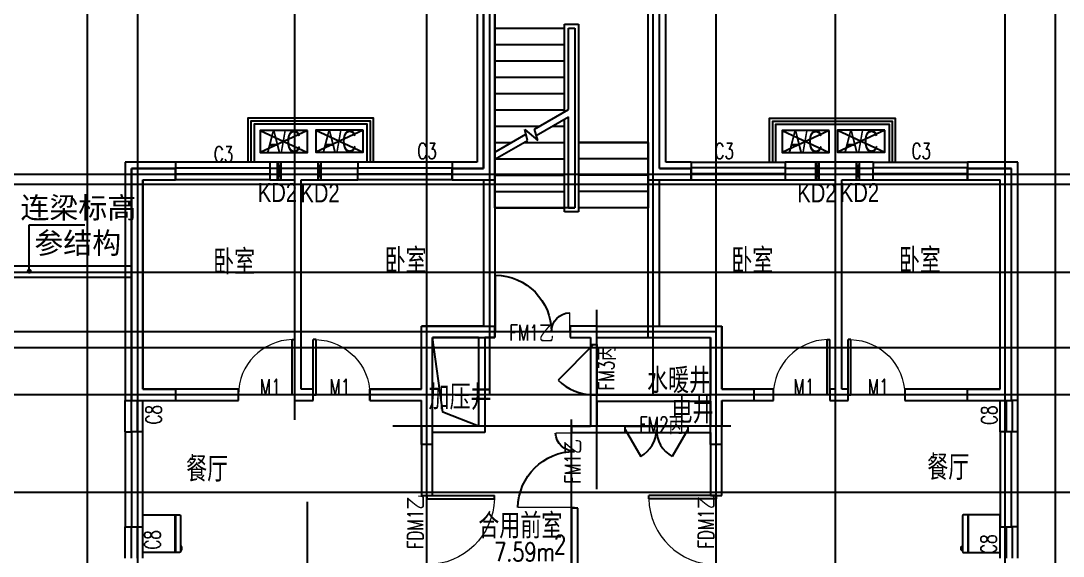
# Model space of a CAD drawing. Header units: metres. Extents: x -2059701 to -1976317, y -1316185 to -1264697.
# Drawn here: x -2030370 to -2013789, y -1291591 to -1283081 of the extents above; entities that cross this region are included whole.
import ezdxf
from ezdxf.enums import TextEntityAlignment as Align

# ---------------------------------------------------------------- set-up
doc = ezdxf.new("R2010")
doc.units = ezdxf.units.M
for name, color, linetype in [('A-ANNO-IDEN-TEXT', 7, 'Continuous'), ('A-ANNO-TEXT', 7, 'Continuous'), ('A-FLOR-IDEN', 7, 'Continuous'), ('A-FLOR-SPCL', 7, 'Continuous'), ('A-栏杆百叶', 7, 'Continuous'), ('DIM_LEAD', 7, 'Continuous'), ('DOTE', 7, 'Continuous'), ('PUB_TEXT', 7, 'Continuous'), ('STAIR', 7, 'Continuous'), ('SURFACE', 7, 'Continuous'), ('WALL', 7, 'Continuous'), ('WINDOW', 7, 'Continuous'), ('门窗编号', 7, 'Continuous')]:
    doc.layers.add(name, color=color, linetype=linetype)
doc.styles.add('_TCH_AXIS', font='COMPLEX')
doc.styles.add('_TCH_DIM', font='SIMPLEX')
doc.styles.add('dly', font='txt.shx')
doc.styles.add('ROS', font='ros.shx')

# ---------------------------------------------------------------- blocks, each defined once
blk = doc.blocks.new('A$C6DED0C2E')
for p, q in [((-600, 583), (-600, 0)), ((0, 511), (-600, 511)), ((-17, 600), (-583, 600)), ((-560, 600), (-560, 622)), ((-560, 622), (-505, 622)), ((-505, 622), (-505, 600)), ((0, 0), (0, 583)), ((-600, 0), (0, 0))]:
    blk.add_line(p, q)
at = {"lineweight": 13}
blk.add_line((0, 522), (-600, 522), dxfattribs=at)
for centre, start, end in [((-583, 583), 90, 180), ((-17, 583), 0, 90)]:
    blk.add_arc(centre, 16.7, start, end)
blk = doc.blocks.new('bzc1')
at = {"layer": 'WALL', "color": 2}
for p, q in [((26200, 14700), (26200, 17600)), ((26380, 14520), (26380, 17600)), ((28820, 14520), (28820, 17600)), ((29000, 14700), (29000, 17600)), ((20600, 14700), (21300, 14700)), ((20600, 11010), (20600, 14700)), ((21300, 14700), (21300, 14520)), ((25700, 14700), (26200, 14700)), ((25700, 14520), (25700, 14700)), ((29000, 14700), (29500, 14700)), ((29500, 14700), (29500, 14520)), ((33900, 14700), (34600, 14700)), ((33900, 14520), (33900, 14700)), ((34600, 11010), (34600, 14700)), ((20780, 14520), (21300, 14520)), ((20780, 11190), (20780, 14520)), ((25700, 14520), (26380, 14520)), ((28820, 14520), (29500, 14520)), ((33900, 14520), (34420, 14520)), ((34420, 11190), (34420, 14520)), ((25210, 11190), (25210, 12190)), ((25210, 12190), (26380, 12190)), ((26380, 12190), (26380, 12010)), ((28820, 12190), (29990, 12190)), ((28820, 12010), (28820, 12190)), ((29990, 11190), (29990, 12190)), ((25390, 11190), (25390, 12010)), ((25390, 12010), (26380, 12010)), ((28820, 12010), (29810, 12010)), ((29810, 11190), (29810, 12010)), ((20780, 11190), (21300, 11190)), ((21300, 11190), (21300, 11010)), ((24390, 11190), (25210, 11190)), ((24390, 11010), (24390, 11190)), ((25390, 10310), (25390, 11190)), ((29810, 10310), (29810, 11190)), ((29990, 11190), (30500, 11190)), ((30500, 11190), (30500, 11010)), ((33900, 11190), (34420, 11190)), ((33900, 11010), (33900, 11190)), ((20600, 11010), (21300, 11010)), ((24390, 11010), (25210, 11010)), ((25210, 10310), (25210, 11010)), ((29990, 11010), (30500, 11010)), ((29990, 10310), (29990, 11010)), ((33900, 11010), (34600, 11010)), ((25390, 10310), (25210, 10310)), ((29990, 10310), (29810, 10310))]:
    blk.add_line(p, q, dxfattribs=at)
blk = doc.blocks.new('$TCHSYS$WIN2D')
for p, q in [((-0.5, 0.5), (0.5, 0.5)), ((0.5, 0.167), (-0.5, 0.167)), ((0.5, -0.167), (-0.5, -0.167)), ((-0.5, -0.5), (0.5, -0.5))]:
    blk.add_line(p, q)
blk = doc.blocks.new('$DorLib2D$00000001')
for p, q in [((0.45, 0.975), (0.5, 0.975)), ((0.45, 0), (0.45, 0.975)), ((0.5, 0), (0.5, 0.975)), ((0.5, 0), (0.45, 0))]:
    blk.add_line(p, q)
at = {"lineweight": 13}
blk.add_arc((0.475, 0), 0.975, 91.4693, 180, dxfattribs=at)
blk = doc.blocks.new('$DorLib2D$00000226')
at = {"color": 0, "const_width": 0.0182}
for points in [[(0.492, -0.001), (0.492, 0.753)], [(-0.492, 0), (-0.492, 0.253)]]:
    blk.add_lwpolyline(points, dxfattribs=at)
at = {"color": 0}
for centre, radius, start, end in [((0.505, -0.002), 0.755, 90.9833, 179.7238), ((-0.501, 0.003), 0.251, 359.7899, 87.9151)]:
    blk.add_arc(centre, radius, start, end, dxfattribs=at)
blk = doc.blocks.new('$DorLib2D$00000231')
at = {"color": 0}
for p, q in [((-0.5, 0), (-0.25, 0.433)), ((0.5, 0), (0.25, 0.433))]:
    blk.add_line(p, q, dxfattribs=at)
for centre, start, end in [((-0.5, 0), 0, 60), ((0.5, 0), 120, 180)]:
    blk.add_arc(centre, 0.5, start, end, dxfattribs=at)
blk = doc.blocks.new('$DorLib2D$00000114')
at = {"color": 0}
blk.add_line((0.5, 0), (-0.207, 0.707), dxfattribs=at)
blk.add_arc((0.5, 0), 1, 135, 180, dxfattribs=at)

msp = doc.modelspace()

# ---------------------------------------------------------------- linework, layer by layer
at = {"color": 2}
msp.add_line((-2021659, -1286056), (-2022829, -1286056), dxfattribs=at)
for p, q in [((-2030509, -1286976), (-2028609, -1286976)), ((-2030509, -1287156), (-2028609, -1287156))]:
    msp.add_line(p, q)
for points in [[(-2024759, -1285326), (-2024759, -1284626), (-2026759, -1284626), (-2026759, -1285326)], [(-2018459, -1285326), (-2018459, -1284626), (-2016459, -1284626), (-2016459, -1285326)], [(-2023089, -1289526), (-2023658, -1289301), (-2023819, -1288116)]]:
    msp.add_lwpolyline(points)
at = {"layer": 'A-FLOR-SPCL'}
for p, q in [((-2026561, -1284824), (-2025811, -1285174)), ((-2025811, -1284824), (-2026561, -1285174)), ((-2025676, -1284821), (-2024926, -1285171)), ((-2024926, -1284821), (-2025676, -1285171)), ((-2018261, -1284824), (-2017511, -1285174)), ((-2017511, -1284824), (-2018261, -1285174)), ((-2017376, -1284821), (-2016626, -1285171)), ((-2016626, -1284821), (-2017376, -1285171)), ((-2026286, -1285326), (-2026236, -1285606)), ((-2026236, -1285326), (-2026286, -1285606)), ((-2025594, -1285326), (-2025644, -1285606)), ((-2025644, -1285326), (-2025594, -1285606)), ((-2017723, -1285326), (-2017673, -1285606)), ((-2017673, -1285326), (-2017723, -1285606)), ((-2017031, -1285326), (-2017081, -1285606)), ((-2017081, -1285326), (-2017031, -1285606))]:
    msp.add_line(p, q, dxfattribs=at)
for points in [[(-2025811, -1284824), (-2026561, -1284824), (-2026561, -1285174), (-2025811, -1285174)], [(-2024926, -1284821), (-2025676, -1284821), (-2025676, -1285171), (-2024926, -1285171)], [(-2017511, -1284824), (-2018261, -1284824), (-2018261, -1285174), (-2017511, -1285174)], [(-2016626, -1284821), (-2017376, -1284821), (-2017376, -1285171), (-2016626, -1285171)], [(-2026236, -1285606), (-2026286, -1285606), (-2026286, -1285326), (-2026236, -1285326)], [(-2025644, -1285606), (-2025594, -1285606), (-2025594, -1285326), (-2025644, -1285326)], [(-2017673, -1285606), (-2017723, -1285606), (-2017723, -1285326), (-2017673, -1285326)], [(-2017081, -1285606), (-2017031, -1285606), (-2017031, -1285326), (-2017081, -1285326)]]:
    msp.add_lwpolyline(points, close=True, dxfattribs=at)
at = {"layer": 'A-栏杆百叶'}
for points in [[(-2024809, -1285326), (-2024809, -1284676), (-2026709, -1284676), (-2026709, -1285326)], [(-2024859, -1285326), (-2024859, -1284726), (-2026659, -1284726), (-2026659, -1285326)], [(-2018409, -1285326), (-2018409, -1284676), (-2016509, -1284676), (-2016509, -1285326)], [(-2018359, -1285326), (-2018359, -1284726), (-2016559, -1284726), (-2016559, -1285326)]]:
    msp.add_lwpolyline(points, dxfattribs=at)
at = {"layer": 'DIM_LEAD'}
for p, q in [((-2030236, -1287061), (-2030236, -1286326)), ((-2030236, -1286326), (-2029351, -1286326))]:
    msp.add_line(p, q, dxfattribs=at)
at = {"layer": 'DIM_LEAD', "const_width": 40}
msp.add_lwpolyline([(-2030236, -1287081, 1), (-2030236, -1287041, 1)], format="xyb", close=True, dxfattribs=at)
at = {"layer": 'DOTE'}
for p, q in [((-2022909, -1289026), (-2022909, -1280350)), ((-2020309, -1289026), (-2020309, -1280513)), ((-2029309, -1301226), (-2029309, -1281777)), ((-2028509, -1293426), (-2028509, -1281777)), ((-2026009, -1289426), (-2026009, -1281777)), ((-2023909, -1301226), (-2023909, -1281777)), ((-2022909, -1289026), (-2022909, -1281777)), ((-2020309, -1288116), (-2020309, -1281777)), ((-2019309, -1301226), (-2019309, -1281777)), ((-2017409, -1301226), (-2017409, -1281777)), ((-2014709, -1293426), (-2014709, -1281777)), ((-2013909, -1301226), (-2013909, -1281777)), ((-1992581, -1285526), (-2050109, -1285526)), ((-2050109, -1285676), (-1992581, -1285676)), ((-2050109, -1287076), (-1992581, -1287076)), ((-2021209, -1290526), (-2021209, -1287674)), ((-2019309, -1288026), (-2050109, -1288026)), ((-2050109, -1288276), (-1992581, -1288276)), ((-1992581, -1289026), (-2050109, -1289026)), ((-2019073, -1289526), (-2024450, -1289526)), ((-2021609, -1301226), (-2021609, -1289420)), ((-2050109, -1290576), (-1992581, -1290576)), ((-2025809, -1301226), (-2025809, -1290726))]:
    msp.add_line(p, q, dxfattribs=at)
at = {"layer": 'STAIR'}
for p, q in [((-2022829, -1281306), (-2022829, -1283196)), ((-2020389, -1285016), (-2020389, -1281306)), ((-2022829, -1285166), (-2022829, -1283196)), ((-2022829, -1283196), (-2021719, -1283196)), ((-2022829, -1283196), (-2021719, -1283196)), ((-2021719, -1284525), (-2021719, -1283136)), ((-2021719, -1283136), (-2021499, -1283136)), ((-2021659, -1284490), (-2021659, -1283196)), ((-2021659, -1284490), (-2021659, -1283196)), ((-2021659, -1283196), (-2021559, -1283196)), ((-2021659, -1283196), (-2021559, -1283196)), ((-2021559, -1283196), (-2021559, -1286056)), ((-2021559, -1283196), (-2021559, -1285016)), ((-2021499, -1283136), (-2021499, -1286116)), ((-2022829, -1283456), (-2021719, -1283456)), ((-2022829, -1283716), (-2021719, -1283716)), ((-2022829, -1283976), (-2021719, -1283976)), ((-2022829, -1284236), (-2021719, -1284236)), ((-2022829, -1284496), (-2021719, -1284496)), ((-2022197, -1284801), (-2021659, -1284490)), ((-2022170, -1284901), (-2021659, -1284606)), ((-2021719, -1286116), (-2021719, -1284641)), ((-2021659, -1286056), (-2021659, -1284606)), ((-2021659, -1286056), (-2021659, -1284606)), ((-2022829, -1284756), (-2022118, -1284756)), ((-2022829, -1285166), (-2022335, -1284881)), ((-2022308, -1284981), (-2022354, -1284809)), ((-2022354, -1284809), (-2022148, -1284981)), ((-2022148, -1284981), (-2022197, -1284801)), ((-2021918, -1284756), (-2021719, -1284756)), ((-2022829, -1285281), (-2022308, -1284981)), ((-2022829, -1285016), (-2022569, -1285016)), ((-2022369, -1285016), (-2021719, -1285016)), ((-2021559, -1285016), (-2021559, -1286056)), ((-2020389, -1285016), (-2021499, -1285016)), ((-2021499, -1285016), (-2020389, -1285016)), ((-2020389, -1285016), (-2020389, -1286056)), ((-2022829, -1286056), (-2022829, -1285281)), ((-2022819, -1285276), (-2021719, -1285276)), ((-2020389, -1285276), (-2021499, -1285276)), ((-2022829, -1285536), (-2021719, -1285536)), ((-2020389, -1285536), (-2021499, -1285536)), ((-2022829, -1285796), (-2021719, -1285796)), ((-2020389, -1285796), (-2021499, -1285796)), ((-2022829, -1286056), (-2021719, -1286056)), ((-2021559, -1286056), (-2021659, -1286056)), ((-2021659, -1286056), (-2021559, -1286056)), ((-2020389, -1286056), (-2021499, -1286056)), ((-2021499, -1286116), (-2021719, -1286116))]:
    msp.add_line(p, q, dxfattribs=at)
at = {"layer": 'SURFACE'}
for p, q in [((-2023109, -1281026), (-2023109, -1285326)), ((-2020109, -1285326), (-2020109, -1281026)), ((-2028709, -1285326), (-2028709, -1289026)), ((-2027909, -1285326), (-2028709, -1285326)), ((-2027909, -1285326), (-2027909, -1285426)), ((-2026409, -1285326), (-2026409, -1285426)), ((-2026009, -1285326), (-2026409, -1285326)), ((-2025009, -1285326), (-2026009, -1285326)), ((-2025009, -1285326), (-2025009, -1285426)), ((-2023509, -1285326), (-2023509, -1285426)), ((-2023109, -1285326), (-2023509, -1285326)), ((-2019709, -1285326), (-2020109, -1285326)), ((-2019709, -1285326), (-2019709, -1285426)), ((-2018209, -1285326), (-2018209, -1285426)), ((-2017409, -1285326), (-2018209, -1285326)), ((-2016809, -1285326), (-2017409, -1285326)), ((-2016809, -1285326), (-2016809, -1285426)), ((-2015309, -1285326), (-2015309, -1285426)), ((-2014509, -1285326), (-2015309, -1285326)), ((-2014509, -1289026), (-2014509, -1285326)), ((-2028709, -1289026), (-2028709, -1289116)), ((-2014509, -1289116), (-2014509, -1289026)), ((-2028709, -1289116), (-2028609, -1289116)), ((-2014509, -1289116), (-2014609, -1289116)), ((-2028709, -1289616), (-2028609, -1289616)), ((-2028709, -1289616), (-2028709, -1291126)), ((-2014509, -1289616), (-2014609, -1289616)), ((-2014509, -1291126), (-2014509, -1289616)), ((-2028709, -1291126), (-2028609, -1291126)), ((-2014509, -1291126), (-2014609, -1291126))]:
    msp.add_line(p, q, dxfattribs=at)
at = {"layer": 'WALL'}
for p, q in [((-2023009, -1281126), (-2023009, -1285426)), ((-2020209, -1285426), (-2020209, -1281126)), ((-2022829, -1281306), (-2022829, -1285526)), ((-2020389, -1285526), (-2020389, -1281306)), ((-2028609, -1285426), (-2028609, -1289026)), ((-2027909, -1285426), (-2028609, -1285426)), ((-2027909, -1285606), (-2027909, -1285426)), ((-2026009, -1285426), (-2026409, -1285426)), ((-2026409, -1285426), (-2026409, -1285606)), ((-2025009, -1285426), (-2026009, -1285426)), ((-2025009, -1285606), (-2025009, -1285426)), ((-2023009, -1285426), (-2023509, -1285426)), ((-2023509, -1285426), (-2023509, -1285606)), ((-2022829, -1285526), (-2022829, -1288116)), ((-2020389, -1287936), (-2020389, -1285526)), ((-2019709, -1285426), (-2020209, -1285426)), ((-2019709, -1285606), (-2019709, -1285426)), ((-2017409, -1285426), (-2018209, -1285426)), ((-2018209, -1285426), (-2018209, -1285606)), ((-2016809, -1285426), (-2017409, -1285426)), ((-2016809, -1285606), (-2016809, -1285426)), ((-2014609, -1285426), (-2015309, -1285426)), ((-2015309, -1285426), (-2015309, -1285606)), ((-2014609, -1289026), (-2014609, -1285426)), ((-2028429, -1285606), (-2028429, -1288936)), ((-2028429, -1285606), (-2027909, -1285606)), ((-2026409, -1285606), (-2026009, -1285606)), ((-2026009, -1288936), (-2026009, -1285606)), ((-2025909, -1285606), (-2025009, -1285606)), ((-2025909, -1288936), (-2025909, -1285606)), ((-2023509, -1285606), (-2023009, -1285606)), ((-2023009, -1285606), (-2023009, -1287936)), ((-2020209, -1285606), (-2019709, -1285606)), ((-2020209, -1287936), (-2020209, -1285606)), ((-2018209, -1285606), (-2017409, -1285606)), ((-2017409, -1288936), (-2017409, -1285606)), ((-2017309, -1285606), (-2016809, -1285606)), ((-2017309, -1288936), (-2017309, -1285606)), ((-2015309, -1285606), (-2014789, -1285606)), ((-2014789, -1288936), (-2014789, -1285606)), ((-2023999, -1288936), (-2023999, -1287936)), ((-2023089, -1287936), (-2023999, -1287936)), ((-2023009, -1287936), (-2023089, -1287936)), ((-2022829, -1288116), (-2022829, -1287936)), ((-2021209, -1287936), (-2021629, -1287936)), ((-2021629, -1287936), (-2021629, -1288116)), ((-2021209, -1287936), (-2020389, -1287936)), ((-2020209, -1287936), (-2019219, -1287936)), ((-2019219, -1287936), (-2019219, -1288936)), ((-2023819, -1289026), (-2023819, -1288116)), ((-2023089, -1288116), (-2023819, -1288116)), ((-2023089, -1288116), (-2023089, -1289526)), ((-2022989, -1288116), (-2022989, -1289626)), ((-2022829, -1288116), (-2022989, -1288116)), ((-2021629, -1288116), (-2021309, -1288116)), ((-2021309, -1288116), (-2021309, -1288226)), ((-2021309, -1288226), (-2021209, -1288226)), ((-2021209, -1288116), (-2020309, -1288116)), ((-2021209, -1288226), (-2021209, -1288116)), ((-2020309, -1288116), (-2019399, -1288116)), ((-2019399, -1288116), (-2019399, -1289026)), ((-2028609, -1289026), (-2028609, -1289116)), ((-2026909, -1288936), (-2028429, -1288936)), ((-2026909, -1289116), (-2026909, -1288936)), ((-2026009, -1289116), (-2026009, -1288936)), ((-2025719, -1288936), (-2025909, -1288936)), ((-2025719, -1289116), (-2025719, -1288936)), ((-2023999, -1288936), (-2024819, -1288936)), ((-2024819, -1288936), (-2024819, -1289116)), ((-2023819, -1289526), (-2023819, -1289026)), ((-2021309, -1289026), (-2021209, -1289026)), ((-2021309, -1289026), (-2021309, -1289526)), ((-2021209, -1289026), (-2019399, -1289026)), ((-2018399, -1288936), (-2019219, -1288936)), ((-2018399, -1289116), (-2018399, -1288936)), ((-2017409, -1288936), (-2017499, -1288936)), ((-2017499, -1288936), (-2017499, -1289116)), ((-2017209, -1288936), (-2017309, -1288936)), ((-2017209, -1289116), (-2017209, -1288936)), ((-2014789, -1288936), (-2016309, -1288936)), ((-2016309, -1288936), (-2016309, -1289116)), ((-2014609, -1289116), (-2014609, -1289026)), ((-2028609, -1289116), (-2028429, -1289116)), ((-2028429, -1289116), (-2026909, -1289116)), ((-2026009, -1289116), (-2025719, -1289116)), ((-2024819, -1289116), (-2023999, -1289116)), ((-2023999, -1289526), (-2023999, -1289116)), ((-2021209, -1289126), (-2019399, -1289126)), ((-2021209, -1289126), (-2021209, -1289526)), ((-2019399, -1289126), (-2019399, -1289526)), ((-2019219, -1289116), (-2019219, -1289526)), ((-2019219, -1289116), (-2018399, -1289116)), ((-2017499, -1289116), (-2017409, -1289116)), ((-2017409, -1289116), (-2017209, -1289116)), ((-2016309, -1289116), (-2014789, -1289116)), ((-2014789, -1289116), (-2014609, -1289116)), ((-2023999, -1289526), (-2023999, -1290626)), ((-2023089, -1289526), (-2023819, -1289526)), ((-2021609, -1289526), (-2021609, -1289626)), ((-2021609, -1289526), (-2021309, -1289526)), ((-2020759, -1289526), (-2021209, -1289526)), ((-2020759, -1289626), (-2020759, -1289526)), ((-2019399, -1289526), (-2019759, -1289526)), ((-2019759, -1289526), (-2019759, -1289626)), ((-2019219, -1290626), (-2019219, -1289526)), ((-2028609, -1289616), (-2028609, -1291126)), ((-2028429, -1289616), (-2028609, -1289616)), ((-2028429, -1291126), (-2028429, -1289616)), ((-2023819, -1290626), (-2023819, -1289626)), ((-2022989, -1289626), (-2023819, -1289626)), ((-2021609, -1289626), (-2021509, -1289626)), ((-2021509, -1289626), (-2021209, -1289626)), ((-2021209, -1289626), (-2020759, -1289626)), ((-2019759, -1289626), (-2019399, -1289626)), ((-2019399, -1289626), (-2019399, -1290626)), ((-2014609, -1289616), (-2014789, -1289616)), ((-2014789, -1289616), (-2014789, -1291126)), ((-2014609, -1291126), (-2014609, -1289616)), ((-2023999, -1290626), (-2023819, -1290626)), ((-2019399, -1290626), (-2019219, -1290626)), ((-2021509, -1290826), (-2021609, -1290826)), ((-2021609, -1290826), (-2021609, -1292036)), ((-2021509, -1292036), (-2021509, -1290826)), ((-2028609, -1291126), (-2028429, -1291126)), ((-2014789, -1291126), (-2014609, -1291126))]:
    msp.add_line(p, q, dxfattribs=at)
at = {"layer": 'WINDOW'}
for p, q in [((-2021309, -1288226), (-2021309, -1289026)), ((-2021209, -1288226), (-2021209, -1289026)), ((-2020759, -1289526), (-2019759, -1289526)), ((-2020759, -1289626), (-2019749, -1289626))]:
    msp.add_line(p, q, dxfattribs=at)

# ---------------------------------------------------------------- block references
at = {"color": 6}
msp.add_blockref('bzc1', (-2049209, -1300126), dxfattribs=at)
at = {"layer": 'A-FLOR-SPCL', "color": 5, "xscale": -1, "rotation": 270}
msp.add_blockref('A$C6DED0C2E', (-2028429, -1290935), dxfattribs=at)
at = {"layer": 'A-FLOR-SPCL', "color": 5, "rotation": 90}
msp.add_blockref('A$C6DED0C2E', (-2014789, -1290935), dxfattribs=at)
at = {"layer": 'WINDOW'}
for name, p, xscale, yscale, zscale, rotation in [('$TCHSYS$WIN2D', (-2027159, -1285466), 1500, 280, 1500, 180), ('$TCHSYS$WIN2D', (-2024259, -1285466), 1500, 280, 1500, 180), ('$TCHSYS$WIN2D', (-2018959, -1285466), -1500, 280, -1500, 180), ('$TCHSYS$WIN2D', (-2016059, -1285466), -1500, 280, -1500, 180), ('$DorLib2D$00000114', (-2021259, -1288626), -800, -800, -800, 270), ('$DorLib2D$00000001', (-2017949, -1289026), -900, -900, -900, 180), ('$DorLib2D$00000001', (-2016759, -1289026), 900, -900, 900, 180), ('$TCHSYS$WIN2D', (-2028569, -1289366), -500, 280, -500, 270), ('$TCHSYS$WIN2D', (-2014649, -1289366), 500, 280, 500, 90), ('$DorLib2D$00000226', (-2021559, -1290226), 1200, -1200, 1200, 270), ('$DorLib2D$00000001', (-2023909, -1291176), 1100, -1100, 1100, 90), ('$DorLib2D$00000001', (-2019309, -1291176), -1100, -1100, -1100, 270), ('$TCHSYS$WIN2D', (-2028569, -1291376), -500, -280, -500, 270), ('$TCHSYS$WIN2D', (-2014649, -1291376), 500, 280, 500, 90)]:
    msp.add_blockref(name, p, dxfattribs=dict(at, xscale=xscale, yscale=yscale, zscale=zscale, rotation=rotation))
for name, p, xscale, yscale, zscale in [('$DorLib2D$00000226', (-2022229, -1288026), -1200, 1200, -1200), ('$DorLib2D$00000001', (-2026459, -1289026), 900, 900, 900), ('$DorLib2D$00000001', (-2025269, -1289026), -900, 900, -900), ('$DorLib2D$00000231', (-2020259, -1289576), -1000, -1000, -1000)]:
    msp.add_blockref(name, p, dxfattribs=dict(at, xscale=xscale, yscale=yscale, zscale=zscale))

# ---------------------------------------------------------------- texts
at = {"layer": 'A-ANNO-IDEN-TEXT', "style": 'ROS', "width": 0.8}
for p in [(-2026288, -1285811), (-2025611, -1285817), (-2017706, -1285817), (-2017029, -1285811)]:
    msp.add_text('KD2', height=300, dxfattribs=at).set_placement(p, align=Align.MIDDLE_CENTER)
at = {"layer": 'A-ANNO-TEXT', "style": 'ROS', "width": 0.7}
for p in [(-2026186, -1284999), (-2025301, -1284996), (-2017886, -1284999), (-2017001, -1284996)]:
    msp.add_text('A/C', height=350, dxfattribs=at).set_placement(p, align=Align.MIDDLE_CENTER)
at = {"layer": 'A-FLOR-IDEN'}
for s, height, style, width, p in [('卧室', 350, 'ROS', 0.7, (-2027312, -1287076)), ('卧室', 350, 'ROS', 0.7, (-2024584, -1287056)), ('卧室', 350, 'ROS', 0.7, (-2019068, -1287056)), ('卧室', 350, 'ROS', 0.7, (-2016403, -1287053)), ('餐厅', 350, 'ROS', 0.7, (-2027741, -1290369)), ('餐厅', 350, 'ROS', 0.7, (-2015951, -1290343)), ('7.59m', 300, 'dly', 0.75, (-2022841, -1291673)), ('2', 300, 'dly', 0.75, (-2021889, -1291557))]:
    msp.add_text(s, height=height, dxfattribs=dict(at, style=style, width=width)).set_placement(p)
at = {"layer": 'A-FLOR-IDEN', "style": 'ROS', "width": 0.7}
for s, p in [('水暖井', (-2019907, -1288961)), ('加压井', (-2023383, -1289225)), ('电井', (-2019687, -1289441))]:
    msp.add_text(s, height=350, dxfattribs=at).set_placement(p, align=Align.CENTER)
msp.add_text('合用前室', height=350, dxfattribs=at).set_placement((-2022425, -1291089), align=Align.MIDDLE)
at = {"layer": 'PUB_TEXT', "style": '_TCH_DIM'}
for s, p in [('连梁标高', (-2030376, -1286221)), ('参结构', (-2030156, -1286781))]:
    msp.add_text(s, height=337.6, dxfattribs=at).set_placement(p)
at = {"layer": '门窗编号', "style": '_TCH_AXIS', "width": 0.705882}
for s, p in [('C3', (-2027300, -1285326)), ('C3', (-2024063, -1285276)), ('C3', (-2019336, -1285276)), ('C3', (-2016200, -1285276)), ('FM1乙', (-2022599, -1288165)), ('M1', (-2026569, -1289026)), ('M1', (-2025461, -1289026)), ('M1', (-2018079, -1289026)), ('M1', (-2016897, -1289026)), ('FM2丙', (-2020534, -1289626))]:
    msp.add_text(s, height=250, dxfattribs=at).set_placement(p)
for s, p in [('FM3丙', (-2020931, -1288954)), ('C8', (-2028131, -1289498)), ('C8', (-2014840, -1289507)), ('FM1乙', (-2021468, -1290439)), ('FDM1乙', (-2023969, -1291480)), ('FDM1乙', (-2019344, -1291473)), ('C8', (-2028151, -1291489)), ('C8', (-2014848, -1291556))]:
    msp.add_text(s, height=250, rotation=89.9994, dxfattribs=at).set_placement(p)

doc.saveas('drawing.dxf')
